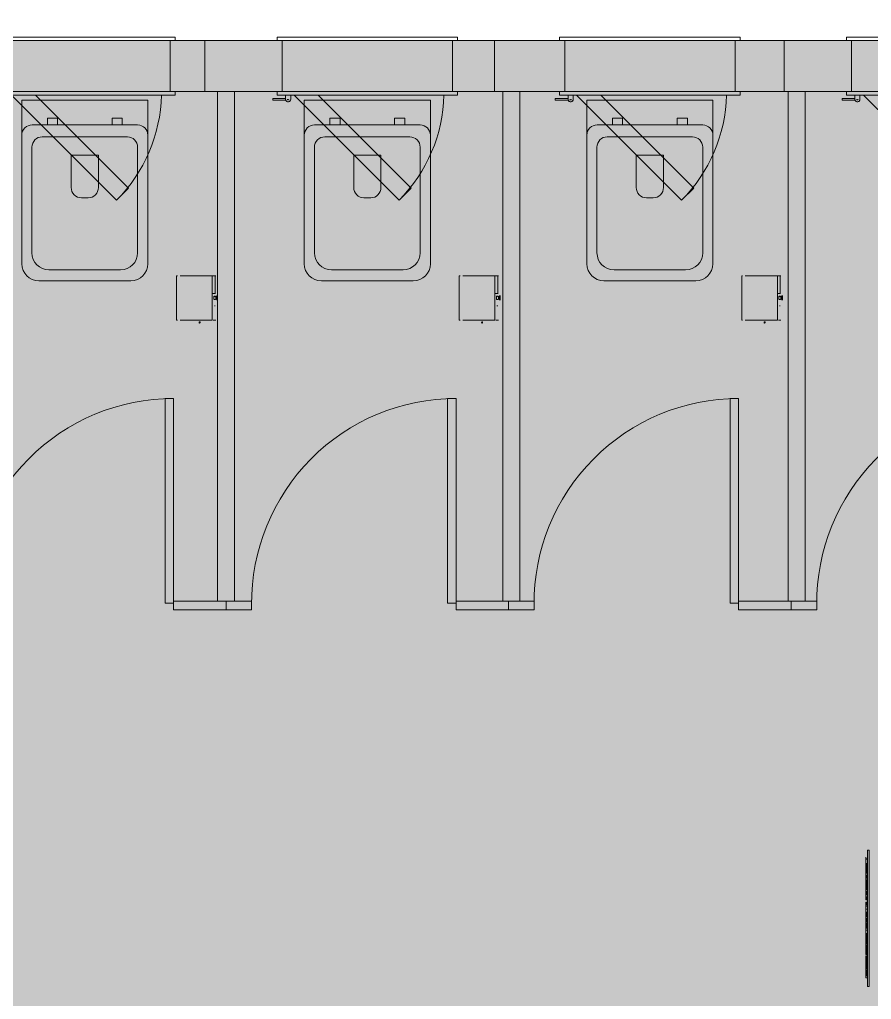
# Model space of a CAD drawing. Header units: millimetres. Extents: x -57519 to 497916, y -349472 to 446842.
# Drawn here: x 412581 to 415081, y 39885 to 42759 of the extents above; entities that cross this region are included whole.
import ezdxf

# ---------------------------------------------------------------- set-up
doc = ezdxf.new("R2010")
doc.units = ezdxf.units.MM
for name, color, linetype, lineweight in [('A-DETL-GENF', 92, 'Continuous', 5), ('A-DETL-THIN', 151, 'Continuous', 9), ('A-DOOR', 31, 'Continuous', 5), ('A-DOOR-FRAM', 31, 'Continuous', 5), ('A-FLOR', 192, 'Continuous', 5), ('A-GENM', 13, 'Continuous', 5), ('A-WALL', 113, 'Continuous', 20), ('P-SANR-FIXT', 6, 'Continuous', 5)]:
    doc.layers.add(name, color=color, linetype=linetype, lineweight=lineweight)

# ---------------------------------------------------------------- blocks, each defined once
blk = doc.blocks.new('DLN_Toilet - DLN_Toilet-12122835-G_F SINGLE OCCUPANCY DIAGRAM')
at = {"layer": 'P-SANR-FIXT', "color": 191}
for p, q in [((135, 700), (-135, 700)), ((-105, 667.8), (105.2, 667.8)), ((-185, 650), (-185, 272.8)), ((185, 272.8), (185, 650)), ((-155, 307.8), (-155, 617.8)), ((155.2, 617.8), (155.2, 307.8)), ((10, 456.5), (-10, 456.5)), ((-40, 426.5), (-40, 331.7)), ((40, 331.7), (40, 426.5)), ((-40, 331.7), (40, 331.7)), ((-185, 272.8), (-185, 170)), ((125.2, 277.8), (-125, 277.8)), ((185, 170), (185, 272.8)), ((-155, 242.8), (155, 242.8)), ((-80, 242.8), (-110, 242.8)), ((-110, 242.8), (-110, 222.8)), ((-80, 222.8), (-80, 242.8)), ((110, 242.8), (80, 242.8)), ((80, 242.8), (80, 222.8)), ((110, 222.8), (110, 242.8)), ((-110, 222.8), (-80, 222.8)), ((80, 222.8), (110, 222.8)), ((-185, 170), (185, 170))]:
    blk.add_line(p, q, dxfattribs=at)
for centre, radius, start, end in [((-135, 650), 50, 90, 180), ((135, 650), 50, 0, 90), ((-105, 617.8), 50, 90, 180), ((105.2, 617.8), 50, 0, 90), ((-10, 426.5), 30, 90, 180), ((10, 426.5), 30, 360, 90), ((-125, 307.8), 30, 180, 270), ((125.2, 307.8), 30, 270, 0), ((-155, 272.8), 30, 180, 270), ((155, 272.8), 30, 270, 0)]:
    blk.add_arc(centre, radius, start, end, dxfattribs=at)
blk = doc.blocks.new('DLN-Access Panel__AP01_ - _AP04_ 450 x 650 _WH_-V820-G_F SINGLE OCCUPANCY DIAGRAM')
at = {"layer": 'A-DOOR', "color": 253}
for p, q in [((-265, 75), (-265, 85)), ((265, 85), (-265, 85)), ((265, 75), (265, 85))]:
    blk.add_line(p, q, dxfattribs=at)
at = {"layer": 'A-DOOR', "color": 191}
for p, q in [((-265, 75), (265, 75)), ((-265, -85), (-265, -75)), ((265, -75), (-265, -75)), ((-265, -85), (265, -85)), ((-240, -85), (-240, -97.5)), ((-225, -97.5), (-225, -85)), ((-215, -85), (93.2, -393.2)), ((128.6, -357.8), (-144.3, -85)), ((265, -85), (265, -75)), ((-240, -95), (-277.5, -95)), ((-277.5, -95), (-277.5, -100)), ((-277.5, -100), (-239.6, -100)), ((93.2, -393.2), (128.6, -357.8))]:
    blk.add_line(p, q, dxfattribs=at)
for centre, radius, start, end in [((-225, -75), 450, 315, 358.6824), ((-232.5, -97.5), 7.5, 180, 0), ((-232.5, -97.5), 7.5, 195, 0), ((-232.5, -97.5), 7.5, 199.4712, 360), ((-232.5, -97.5), 7.5, 199.4712, 360), ((-232.5, -97.5), 2, 180, 360), ((-232.5, -97.5), 2, 180, 360)]:
    blk.add_arc(centre, radius, start, end, dxfattribs=at)
at = {"layer": 'A-DOOR-FRAM', "color": 191}
for p, q in [((-250, 75), (-250, -75)), ((250, 75), (250, -75))]:
    blk.add_line(p, q, dxfattribs=at)
blk = doc.blocks.new('DLN_Toilet Paper Roll - DLN_Toilet Paper Roll-2430284-G_F SINGLE OCCUPANCY DIAGRAM')
at = {"layer": 'P-SANR-FIXT', "color": 191}
for p, q in [((-7, 0), (7, 0)), ((7, 0), (-7, 0)), ((-65, -6.9), (-65, -5)), ((-65, -6.9), (-65, -6.1)), ((-65, -6.1), (-65, -6.9)), ((-65, -15.5), (-65, -6.9)), ((-65, -6.9), (-12.7, -6.9)), ((-65, -109.6), (-65, -15.5)), ((-65, -15.5), (-12.7, -15.5)), ((-12.7, -6.9), (-12.7, -6.1)), ((-12.7, -6.1), (-12.7, -6.9)), ((-12.7, -15.5), (-12.7, -6.9)), ((65, -15.5), (-12.7, -15.5)), ((-7, -2), (7, -2)), ((7, -2), (-7, -2)), ((-5, -5), (5, -5)), ((5, -5), (-5, -5)), ((-5, -11), (5, -11)), ((5, -11), (-5, -11)), ((-3, -2), (3, -2)), ((3, -2), (-3, -2)), ((-3, -5), (3, -5)), ((3, -5), (-3, -5)), ((23.2, -9.3), (23.2, -6.9)), ((23.2, -6.9), (23.2, -9.3)), ((65, -5), (65, -12.4)), ((65, -15.5), (65, -109.6)), ((-65, -120.1), (-65, -117.5)), ((-65, -120.1), (65, -120.1)), ((65, -117.5), (65, -120.1))]:
    blk.add_line(p, q, dxfattribs=at)
for start_param, end_param in [(0, 3.141593), (3.141593, 6.283185)]:
    blk.add_ellipse((71.8, -52.8), major_axis=(2, 0), ratio=0.802744, start_param=start_param, end_param=end_param, dxfattribs=at)
for points, knots in [([(-4.7, -9.3), (-4.6, -9.2), (-4.6, -8.9), (-4.5, -8.5), (-4.5, -8), (-4.5, -7.6), (-4.6, -7.1), (-4.8, -6.6), (-4.9, -6.3), (-5, -6.1), (-5, -6.1), (-5, -6.1)], [0, 0, 0, 0, 0.1, 0.2, 0.3, 0.4, 0.5, 0.6, 0.8, 0.9, 0.9644096, 0.9644096, 0.9644096, 0.9644096]), ([(-5, -6.1), (-5, -6.1), (-5, -6.2), (-4.9, -6.4), (-4.8, -6.7), (-4.8, -6.9)], [0, 0, 0, 0, 0.25, 0.5, 1, 1, 1, 1]), ([(-4.8, -6.9), (-4.7, -7.2), (-4.7, -7.6), (-4.6, -8.3), (-4.7, -8.8), (-4.8, -9.3), (-4.9, -9.7), (-5, -10), (-5, -10.1), (-5, -10.1)], [0, 0, 0, 0, 0.222222, 0.333333, 0.444444, 0.583333, 0.722222, 0.861111, 1, 1, 1, 1]), ([(-5, -10.1), (-5, -10.1), (-5, -10.1), (-4.9, -10), (-4.8, -9.8), (-4.7, -9.5), (-4.7, -9.3)], [0.0801932, 0.0801932, 0.0801932, 0.0801932, 0.2, 0.4, 0.7, 1, 1, 1, 1]), ([(5, -6.1), (5, -6.1), (5, -6.1), (4.9, -6.3), (4.8, -6.6), (4.6, -7.1), (4.5, -7.6), (4.5, -8), (4.5, -8.5), (4.6, -8.9), (4.6, -9.2), (4.7, -9.3)], [0.0355904, 0.0355904, 0.0355904, 0.0355904, 0.1, 0.2, 0.4, 0.5, 0.6, 0.7, 0.8, 0.9, 1, 1, 1, 1]), ([(5, -10.1), (5, -10.1), (5, -10), (4.9, -9.8), (4.8, -9.3), (4.7, -8.7), (4.7, -8.3), (4.6, -8), (4.7, -7.7), (4.7, -7.3), (4.8, -7.1), (4.8, -6.9)], [0, 0, 0, 0, 0.111111, 0.222222, 0.444444, 0.583333, 0.652778, 0.722222, 0.791667, 0.861111, 1, 1, 1, 1]), ([(4.7, -9.3), (4.7, -9.5), (4.9, -9.8), (5, -10.1), (5, -10.1), (5, -10.1)], [0, 0, 0, 0, 0.4, 0.7, 0.9198068, 0.9198068, 0.9198068, 0.9198068]), ([(4.8, -6.9), (4.8, -6.7), (4.9, -6.4), (5, -6.2), (5, -6.1), (5, -6.1)], [0, 0, 0, 0, 0.5, 0.75, 1, 1, 1, 1])]:
    blk.add_open_spline(points, degree=3, knots=knots, dxfattribs=at)
blk = doc.blocks.new('DLN_Toilet Paper Roll - DLN_Toilet Paper Roll-V853-G_F SINGLE OCCUPANCY DIAGRAM')
at = {"layer": 'P-SANR-FIXT', "color": 191}
for p, q in [((-65, -6.9), (-65, -5)), ((-65, -6.9), (-65, -6.1)), ((-65, -6.1), (-65, -6.9)), ((-65, -15.5), (-65, -6.9)), ((-65, -6.9), (-12.7, -6.9)), ((-65, -109.6), (-65, -15.5)), ((-65, -15.5), (-12.7, -15.5)), ((-12.7, -6.9), (-12.7, -6.1)), ((-12.7, -6.1), (-12.7, -6.9)), ((-12.7, -15.5), (-12.7, -6.9)), ((65, -15.5), (-12.7, -15.5)), ((-7, -2), (7, -2)), ((7, -2), (-7, -2)), ((-5, -5), (5, -5)), ((5, -5), (-5, -5)), ((-5, -11), (5, -11)), ((5, -11), (-5, -11)), ((-3, -2), (3, -2)), ((3, -2), (-3, -2)), ((-3, -5), (3, -5)), ((3, -5), (-3, -5)), ((23.2, -9.3), (23.2, -6.9)), ((23.2, -6.9), (23.2, -9.3)), ((65, -5), (65, -12.4)), ((65, -15.5), (65, -109.6)), ((-65, -120.1), (-65, -117.5)), ((-65, -120.1), (65, -120.1)), ((65, -117.5), (65, -120.1))]:
    blk.add_line(p, q, dxfattribs=at)
for start_param, end_param in [(0, 3.141593), (3.141593, 6.283185)]:
    blk.add_ellipse((71.8, -52.8), major_axis=(2, 0), ratio=0.802744, start_param=start_param, end_param=end_param, dxfattribs=at)
for points, knots in [([(-4.7, -9.3), (-4.6, -9.2), (-4.6, -8.9), (-4.5, -8.5), (-4.5, -8), (-4.5, -7.6), (-4.6, -7.1), (-4.8, -6.6), (-4.9, -6.3), (-5, -6.1), (-5, -6.1), (-5, -6.1)], [0, 0, 0, 0, 0.1, 0.2, 0.3, 0.4, 0.5, 0.6, 0.8, 0.9, 0.9644096, 0.9644096, 0.9644096, 0.9644096]), ([(-5, -6.1), (-5, -6.1), (-5, -6.2), (-4.9, -6.4), (-4.8, -6.7), (-4.8, -6.9)], [0, 0, 0, 0, 0.25, 0.5, 1, 1, 1, 1]), ([(-4.8, -6.9), (-4.7, -7.2), (-4.7, -7.6), (-4.6, -8.3), (-4.7, -8.8), (-4.8, -9.3), (-4.9, -9.7), (-5, -10), (-5, -10.1), (-5, -10.1)], [0, 0, 0, 0, 0.222222, 0.333333, 0.444444, 0.583333, 0.722222, 0.861111, 1, 1, 1, 1]), ([(-5, -10.1), (-5, -10.1), (-5, -10.1), (-4.9, -10), (-4.8, -9.8), (-4.7, -9.5), (-4.7, -9.3)], [0.0801932, 0.0801932, 0.0801932, 0.0801932, 0.2, 0.4, 0.7, 1, 1, 1, 1]), ([(5, -6.1), (5, -6.1), (5, -6.1), (4.9, -6.3), (4.8, -6.6), (4.6, -7.1), (4.5, -7.6), (4.5, -8), (4.5, -8.5), (4.6, -8.9), (4.6, -9.2), (4.7, -9.3)], [0.0355904, 0.0355904, 0.0355904, 0.0355904, 0.1, 0.2, 0.4, 0.5, 0.6, 0.7, 0.8, 0.9, 1, 1, 1, 1]), ([(5, -10.1), (5, -10.1), (5, -10), (4.9, -9.8), (4.8, -9.3), (4.7, -8.7), (4.7, -8.3), (4.6, -8), (4.7, -7.7), (4.7, -7.3), (4.8, -7.1), (4.8, -6.9)], [0, 0, 0, 0, 0.111111, 0.222222, 0.444444, 0.583333, 0.652778, 0.722222, 0.791667, 0.861111, 1, 1, 1, 1]), ([(4.7, -9.3), (4.7, -9.5), (4.9, -9.8), (5, -10.1), (5, -10.1), (5, -10.1)], [0, 0, 0, 0, 0.4, 0.7, 0.9198068, 0.9198068, 0.9198068, 0.9198068]), ([(4.8, -6.9), (4.8, -6.7), (4.9, -6.4), (5, -6.2), (5, -6.1), (5, -6.1)], [0, 0, 0, 0, 0.5, 0.75, 1, 1, 1, 1])]:
    blk.add_open_spline(points, degree=3, knots=knots, dxfattribs=at)
blk = doc.blocks.new('DLN_Partition Door - 600x2100_100x25 _WH_GH_-15329694-G_F SINGLE OCCUPANCY DIAGRAM')
at = {"layer": 'A-DOOR', "color": 191}
for p, q in [((20, -509.1), (20, -534.1)), ((620, -509.1), (20, -509.1)), ((620, -534.1), (620, -509.1)), ((20, -534.1), (620, -534.1))]:
    blk.add_line(p, q, dxfattribs=at)
blk.add_arc((20, -534.1), 600, 0, 90.5, dxfattribs=at)
at = {"layer": 'P-SANR-FIXT', "color": 191}
for p, q in [((25, 140.9), (0, 140.9)), ((0, 140.9), (0, 65.9)), ((25, 65.9), (25, 140.9)), ((0, 65.9), (25, 65.9)), ((25, -534.1), (0, -534.1)), ((0, -534.1), (0, -688.3)), ((25, -688.3), (25, -534.1)), ((0, -688.3), (25, -688.3))]:
    blk.add_line(p, q, dxfattribs=at)
blk = doc.blocks.new('DLN_Signage-Ambulant braille _ tactile - DLN_Signage-Ambulant braille _ tactile-15336842-G_F SINGLE OCCUPANCY DIAGRAM')
at = {"layer": 'A-GENM', "color": 191}
for p, q in [((-200, 5), (200, 5)), ((-200, 5), (-200, 0)), ((-200, 0), (200, 0)), ((-175, 0), (-179.9, 0)), ((-179.9, 0), (-174.2, 0)), ((-174.4, 0), (-174.4, -5)), ((-174.2, 0), (-172.5, 0)), ((-174.2, 0), (-174.2, -5)), ((-166.2, 0), (-172.7, 0)), ((-172.5, 0), (-160.4, 0)), ((-170.1, 0), (-171.8, 0)), ((-171.8, 0), (-139.5, 0)), ((-160.7, 0), (-159.2, 0)), ((-160.7, 0), (-160.7, -5)), ((-160.4, 0), (-160.4, -5)), ((-159.2, 0), (-153.5, 0)), ((-159.2, 0), (-159.2, -5)), ((-157.2, 0), (-154.1, 0)), ((-157.2, 0), (-157.2, -5)), ((-156.1, 0), (-156.1, -5)), ((-154.4, 0), (-154.4, -5)), ((-154.1, 0), (-150.8, 0)), ((-154.1, -5), (-154.1, 0)), ((-153.5, 0), (-148.7, 0)), ((-153.5, 0), (-153.5, -5)), ((-153.3, 0), (-153.3, -5)), ((-150.8, 0), (-149.3, 0)), ((-150.8, 0), (-150.8, -5)), ((-150.5, 0), (-150.5, -5)), ((-150.2, 0), (-142.5, 0)), ((-150.2, 0), (-150.2, -5)), ((-149.3, 0), (-149.3, -5)), ((-148.9, 0), (-148.9, -5)), ((-148.7, 0), (-147.1, 0)), ((-148.7, 0), (-148.7, -5)), ((-143.7, 0), (-148.6, 0)), ((-147.1, 0), (-147.1, -5)), ((-145.2, 0), (-142.8, 0)), ((-145.2, 0), (-142.2, 0)), ((-145.2, 0), (-145.2, -5)), ((-145.2, 0), (-145.2, -5)), ((-142.8, 0), (-141.7, 0)), ((-142.8, 0), (-142.8, -5)), ((-142.5, 0), (-133.9, 0)), ((-142.2, 0), (-140.5, 0)), ((-142.2, 0), (-142.2, -5)), ((-141.7, 0), (-141.7, -5)), ((-140.5, 0), (-140.1, 0)), ((-140.5, 0), (-140.5, -5)), ((-140.1, 0), (-137.4, 0)), ((-140.1, 0), (-136.3, 0)), ((-140.1, -5), (-140.1, 0)), ((-140.1, 0), (-140.1, -5)), ((-139.5, 0), (-125.8, 0)), ((-133.9, 0), (-138.8, 0)), ((-137.5, 0), (-137.5, -5)), ((-137.4, 0), (-134.5, 0)), ((-137.4, 0), (-137.4, -5)), ((-136.3, 0), (-136.3, -5)), ((-134.5, 0), (-132.5, 0)), ((-134.5, 0), (-134.5, -5)), ((-133.9, -5), (-133.9, 0)), ((-132.5, 0), (-132.5, -5)), ((-127.1, 0), (-123.8, 0)), ((-127.1, 0), (-124.4, 0)), ((-127.1, 0), (-127.1, -5)), ((-127.1, 0), (-127.1, -5)), ((-126.6, 0), (-119.6, 0)), ((-126.6, 0), (-126.6, -5)), ((-125.8, 0), (-93.6, 0)), ((-124.5, 0), (-124.5, -5)), ((-124.5, 0), (-95.1, 0)), ((-95.1, 0), (-124.5, 0)), ((-124.4, 0), (-123.3, 0)), ((-124.4, 0), (-124.4, -5)), ((-123.8, 0), (-121.9, 0)), ((-123.8, 0), (-123.8, -5)), ((-123.3, -5), (-123.3, 0)), ((-121.9, 0), (-121.7, 0)), ((-121.9, 0), (-121.9, -5)), ((-121.7, 0), (-117.9, 0)), ((-121.7, 0), (-121.7, -5)), ((-119.6, 0), (-119.6, -5)), ((-117.9, 0), (-117.9, -5)), ((-112.8, 0), (-111, 0)), ((-112.8, 0), (-112.8, -5)), ((-111, 0), (-106.5, 0)), ((-111, 0), (-111, -5)), ((-111, 0), (-111, -5)), ((-110.9, 0), (-109.6, 0)), ((-110.9, -5), (-110.9, 0)), ((-109.6, 0), (-106.5, 0)), ((-109.6, 0), (-109.6, -5)), ((-109.5, 0), (-109.5, -5)), ((-106.5, 0), (-101.8, 0)), ((-106.5, 0), (-103.2, 0)), ((-106.5, 0), (-106.5, -5)), ((-106.5, 0), (-106.5, -5)), ((-106.5, 0), (-106.5, -5)), ((-106.5, 0), (-106.5, -5)), ((-103.3, 0), (-103.3, -5)), ((-103.2, 0), (-102, 0)), ((-103.2, 0), (-103.2, -5)), ((-102, 0), (-102, -5)), ((-101.9, 0), (-101.9, -5)), ((-101.8, 0), (-100.1, 0)), ((-101.8, 0), (-101.8, -5)), ((-101.3, 0), (-101.3, -5)), ((-100.1, -5), (-100.1, 0)), ((-97.6, 0), (-95.2, 0)), ((-97.6, 0), (-94.6, 0)), ((-97.6, 0), (-97.6, -5)), ((-97.6, 0), (-97.6, -5)), ((-95.2, 0), (-94.1, 0)), ((-95.2, 0), (-95.2, -5)), ((-95.1, -5), (-95.1, 0)), ((-94.6, 0), (-92.8, 0)), ((-94.6, 0), (-94.6, -5)), ((-94.1, 0), (-94.1, -5)), ((-93.6, 0), (-67.1, 0)), ((-93.6, 0), (-93.6, -5)), ((-92.8, 0), (-92.5, 0)), ((-92.8, 0), (-92.8, -5)), ((-92.5, 0), (-89.8, 0)), ((-92.5, 0), (-88.7, 0)), ((-92.5, -5), (-92.5, 0)), ((-92.5, 0), (-92.5, -5)), ((-89.9, 0), (-89.9, -5)), ((-89.8, 0), (-86.9, 0)), ((-89.8, 0), (-89.8, -5)), ((-88.7, 0), (-88.7, -5)), ((-86.9, 0), (-84.9, 0)), ((-86.9, 0), (-86.9, -5)), ((-84.9, 0), (-84.9, -5)), ((-79.5, 0), (-76.2, 0)), ((-79.5, 0), (-76.8, 0)), ((-79.5, 0), (-79.5, -5)), ((-79.5, 0), (-79.5, -5)), ((-76.8, 0), (-75.7, 0)), ((-76.8, 0), (-76.8, -5)), ((-76.2, 0), (-74.3, 0)), ((-76.2, 0), (-76.2, -5)), ((-75.7, -5), (-75.7, 0)), ((-74.3, 0), (-74.1, 0)), ((-74.3, 0), (-74.3, -5)), ((-74.1, 0), (-70.3, 0)), ((-74.1, 0), (-74.1, -5)), ((-73.2, 0), (-69.9, 0)), ((-73.2, 0), (-69.9, 0)), ((-73.2, 0), (-73.2, -5)), ((-73.2, 0), (-73.2, -5)), ((-70.3, 0), (-70.3, -5)), ((-69.9, -5), (-69.9, 0)), ((-69.9, -5), (-69.9, 0)), ((-62.2, 0), (-68.1, 0)), ((-67.1, 0), (-62.2, 0)), ((-64.9, 0), (-61.4, 0)), ((-64.9, 0), (-64.9, -5)), ((-61.4, 0), (-60.2, 0)), ((-61.4, 0), (-61.4, -5)), ((-60.2, 0), (-59.5, 0)), ((-60.2, 0), (-60.2, -5)), ((-60.2, 0), (-60.2, -5)), ((-59.5, 0), (-58.9, 0)), ((-59.5, 0), (-54.4, 0)), ((-59.5, -5), (-59.5, 0)), ((-59.5, 0), (-59.5, -5)), ((-58.9, 0), (-57, 0)), ((-58.9, 0), (-58.9, -5)), ((-57.4, 0), (-57.4, -5)), ((-57, 0), (-55, 0)), ((-57, 0), (-57, -5)), ((-55, 0), (-54.1, 0)), ((-55, 0), (-55, -5)), ((-54.7, 0), (-54.7, -5)), ((-54.4, 0), (-54.4, -5)), ((-54.1, 0), (-54.1, -5)), ((-47.9, 0), (-15.2, 0)), ((-47.5, 0), (-47.9, 0)), ((-47.7, 0), (-44.5, 0)), ((-47.7, 0), (-47.7, -5)), ((-46.8, 0), (-43.9, 0)), ((-46.8, 0), (-46.8, -5)), ((-37.6, 0), (-45, 0)), ((-44.5, 0), (-42.5, 0)), ((-44.5, 0), (-44.5, -5)), ((-44.5, 0), (-44.5, -5)), ((-43.9, 0), (-43.3, 0)), ((-43.9, 0), (-43.9, -5)), ((-43.3, 0), (-43.3, -5)), ((-42.9, 0), (-42.9, -5)), ((-42.5, 0), (-39.8, 0)), ((-42.5, -5), (-42.5, 0)), ((-39.8, 0), (-36.3, 0)), ((-39.8, 0), (-39.8, -5)), ((-36.3, 0), (-36.3, -5)), ((-21.8, 0), (-26.8, 0)), ((-26.8, 0), (-24.9, 0)), ((-26.8, 0), (-26.8, -5)), ((-24.9, 0), (-26.1, 0)), ((-18.3, 0), (-18.3, -5)), ((-18.3, 0), (11.1, 0)), ((11.1, 0), (-18.3, 0)), ((-11.8, 0), (-16.8, 0)), ((-16.6, 0), (-15, 0)), ((-16.6, 0), (-16.6, -5)), ((-15.6, 0), (-15.6, -5)), ((-15.2, 0), (6.2, 0)), ((-15.2, 0), (-15.2, -5)), ((-15, 0), (-14.2, 0)), ((-15, 0), (-15, -5)), ((-14.2, 0), (-12, 0)), ((-14.2, 0), (-14.2, -5)), ((-12.6, 0), (-12.6, -5)), ((-12, 0), (-9.4, 0)), ((-12, -5), (-12, 0)), ((-11.8, 0), (-11.8, -5)), ((-9.4, 0), (-11.3, 0)), ((-9.6, 0), (-9.6, -5)), ((-9.4, 0), (-7.7, 0)), ((-9.4, 0), (-9.4, -5)), ((-3.8, 0), (-8.8, 0)), ((-8.8, 0), (-8.8, -5)), ((-7.7, 0), (-6.1, 0)), ((-7.7, 0), (-7.7, -5)), ((-7.7, 0), (-7.7, -5)), ((-7.7, 0), (-7.7, -5)), ((-6.1, 0), (-6.1, -5)), ((-0.7, 0), (1.6, 0)), ((-0.7, 0), (-0.7, -5)), ((-0.1, 0), (1.3, 0)), ((-0.1, -5), (-0.1, 0)), ((0.4, 0), (0.4, -5)), ((6.2, 0), (1.2, 0)), ((1.3, 0), (4.8, 0)), ((1.3, 0), (1.3, -5)), ((1.5, 0), (1.9, 0)), ((1.5, 0), (1.5, -5)), ((1.6, 0), (5.1, 0)), ((1.6, 0), (1.6, -5)), ((1.9, 0), (3.5, 0)), ((1.9, 0), (1.9, -5)), ((2, 0), (2, -5)), ((2.4, 0), (2.4, -5)), ((2.7, 0), (2.7, -5)), ((3.5, 0), (5.6, 0)), ((3.5, 0), (3.5, -5)), ((4.6, 0), (4.6, -5)), ((4.8, 0), (6.9, 0)), ((4.8, 0), (4.8, -5)), ((5, 0), (5, -5)), ((5.1, 0), (7.8, 0)), ((5.1, 0), (5.1, -5)), ((5.2, 0), (5.2, -5)), ((5.6, 0), (8, 0)), ((6.2, 0), (33.9, 0)), ((6.2, 0), (6.2, -5)), ((6.9, 0), (10.1, 0)), ((6.9, 0), (6.9, -5)), ((7.6, 0), (7.6, -5)), ((7.8, 0), (8.8, 0)), ((7.8, 0), (7.8, -5)), ((8, 0), (9.7, 0)), ((8, 0), (8, -5)), ((8.1, 0), (8.1, -5)), ((8.8, 0), (8.8, -5)), ((9, 0), (9, -5)), ((9.7, 0), (10.4, 0)), ((9.7, 0), (9.7, -5)), ((10.1, 0), (10.1, -5)), ((10.4, 0), (10.4, -5)), ((11.1, -5), (11.1, 0)), ((14.5, 0), (16.3, 0)), ((14.5, 0), (14.5, -5)), ((16.3, 0), (20.7, 0)), ((16.3, 0), (16.3, -5)), ((16.3, 0), (16.3, -5)), ((16.4, 0), (17.7, 0)), ((16.4, 0), (24.7, 0)), ((16.4, -5), (16.4, 0)), ((16.4, 0), (16.4, -5)), ((17.6, 0), (17.6, -5)), ((17.7, 0), (21.2, 0)), ((17.7, 0), (17.7, -5)), ((20.7, 0), (24.8, 0)), ((20.7, 0), (20.7, -5)), ((20.8, 0), (20.8, -5)), ((21, 0), (21, -5)), ((21.2, 0), (24, 0)), ((21.2, 0), (21.2, -5)), ((28.8, 0), (22.1, 0)), ((23.7, 0), (23.7, -5)), ((24, 0), (25.6, 0)), ((24, 0), (24, -5)), ((24.6, 0), (24.6, -5)), ((24.7, -5), (24.7, 0)), ((24.8, 0), (26.6, 0)), ((24.8, 0), (24.8, -5)), ((25.6, 0), (25.6, -5)), ((26.6, 0), (26.6, -5)), ((28.8, 0), (28.8, -5)), ((33.9, 0), (34.4, 0)), ((34.4, 0), (47, 0)), ((34.4, 0), (34.4, -5)), ((44.2, 0), (44.2, -5)), ((49.2, 0), (44.2, 0)), ((44.2, 0), (68.2, 0)), ((68.2, 0), (44.2, 0)), ((46.1, 0), (49.7, 0)), ((46.1, 0), (46.1, -5)), ((47, 0), (64.7, 0)), ((47, 0), (47, -5)), ((49.4, 0), (49.4, -5)), ((49.5, 0), (51.4, 0)), ((49.5, 0), (49.5, -5)), ((49.7, 0), (49.7, -5)), ((55.2, 0), (50.2, 0)), ((51.1, 0), (54.4, 0)), ((51.1, -5), (51.1, 0)), ((51.3, 0), (51.3, -5)), ((51.4, 0), (51.4, -5)), ((51.7, 0), (51.7, -5)), ((53, 0), (63.6, 0)), ((53, 0), (53, -5)), ((53.6, 0), (55.1, 0)), ((53.6, 0), (53.6, -5)), ((54.1, 0), (58.8, 0)), ((54.1, 0), (54.1, -5)), ((54.4, 0), (54.4, -5)), ((54.6, 0), (56.6, 0)), ((54.6, 0), (54.6, -5)), ((55.1, 0), (55.4, 0)), ((55.1, -5), (55.1, 0)), ((55.1, 0), (55.1, -5)), ((55.4, 0), (71.6, 0)), ((55.4, 0), (55.4, -5)), ((56, 0), (59, 0)), ((56, 0), (56, -5)), ((56.6, 0), (57.2, 0)), ((56.6, 0), (56.6, -5)), ((62.2, 0), (57.2, 0)), ((57.2, -5), (57.2, 0)), ((57.4, 0), (57.4, -5)), ((57.5, 0), (57.6, 0)), ((57.5, 0), (57.5, -5)), ((57.6, 0), (57.6, -5)), ((58.5, 0), (58.6, 0)), ((58.5, 0), (58.5, -5)), ((58.6, 0), (61, 0)), ((58.6, -5), (58.6, 0)), ((58.6, 0), (58.6, -5)), ((58.8, 0), (62.3, 0)), ((58.8, 0), (58.8, -5)), ((59, 0), (62.8, 0)), ((59, 0), (59, -5)), ((59.2, 0), (67.9, 0)), ((59.2, 0), (67.9, 0)), ((59.2, 0), (67.9, 0)), ((59.2, 0), (59.2, -5)), ((59.2, 0), (59.2, -5)), ((59.2, 0), (59.2, -5)), ((59.3, 0), (67.5, 0)), ((59.3, -5), (59.3, 0)), ((59.5, 0), (59.5, -5)), ((59.5, 0), (59.5, -5)), ((59.8, 0), (61.2, 0)), ((59.8, 0), (59.8, -5)), ((60.8, 0), (60.8, -5)), ((61, 0), (66.2, 0)), ((61, 0), (61, -5)), ((61.2, -5), (61.2, 0)), ((61.3, 0), (61.3, -5)), ((61.6, 0), (65.3, 0)), ((61.6, -5), (61.6, 0)), ((61.9, 0), (61.9, -5)), ((62.3, 0), (62.3, -5)), ((62.7, 0), (64.7, 0)), ((62.7, 0), (62.7, -5)), ((62.8, 0), (62.8, -5)), ((68.2, 0), (63.2, 0)), ((63.6, 0), (71.5, 0)), ((63.6, 0), (63.6, -5)), ((63.7, -5), (63.7, 0)), ((64.7, 0), (79.5, 0)), ((64.7, 0), (64.7, -5)), ((64.7, 0), (73, 0)), ((64.7, 0), (64.7, -5)), ((64.9, 0), (70.5, 0)), ((64.9, 0), (64.9, -5)), ((65, 0), (65, -5)), ((65.3, 0), (65.3, -5)), ((65.7, 0), (65.7, -5)), ((66.2, 0), (68.1, 0)), ((66.2, 0), (66.2, -5)), ((67.4, 0), (67.4, -5)), ((67.5, 0), (67.5, -5)), ((67.8, 0), (67.8, -5)), ((67.8, 0), (67.8, -5)), ((67.9, -5), (67.9, 0)), ((67.9, 0), (67.9, -5)), ((67.9, 0), (67.9, -5)), ((68.1, 0), (68.1, -5)), ((68.2, -5), (68.2, 0)), ((68.6, 0), (71.5, 0)), ((68.6, -5), (68.6, 0)), ((69.5, 0), (70.3, 0)), ((69.5, 0), (69.5, -5)), ((69.5, 0), (69.5, -5)), ((70.3, 0), (70.3, -5)), ((70.5, 0), (70.5, -5)), ((71, 0), (72.7, 0)), ((71, 0), (71, -5)), ((71, 0), (71, -5)), ((71.4, 0), (71.4, -5)), ((71.5, 0), (72, 0)), ((71.5, 0), (73.6, 0)), ((71.5, 0), (71.5, -5)), ((71.5, 0), (71.5, -5)), ((71.6, 0), (71.6, -5)), ((72, 0), (72, -5)), ((72.7, 0), (74.5, 0)), ((72.7, 0), (72.7, -5)), ((73, 0), (73, -5)), ((73.6, 0), (73.6, -5)), ((74.5, 0), (74.5, -5)), ((78.1, 0), (86.8, 0)), ((78.1, 0), (78.1, -5)), ((79.1, 0), (82, 0)), ((79.1, 0), (79.1, -5)), ((79.5, 0), (83.7, 0)), ((80.2, 0), (84.4, 0)), ((80.2, 0), (80.2, -5)), ((82, 0), (87.5, 0)), ((82, 0), (82, -5)), ((83.7, 0), (84.6, 0)), ((84.3, -5), (84.3, 0)), ((84.4, 0), (91.1, 0)), ((84.4, 0), (84.4, -5)), ((84.6, 0), (85.5, 0)), ((84.6, 0), (87, 0)), ((84.6, -5), (84.6, 0)), ((85.5, 0), (85.5, -5)), ((86.8, 0), (89.4, 0)), ((86.8, 0), (86.8, -5)), ((87, -5), (87, 0)), ((87.5, 0), (87.5, -5)), ((89.4, 0), (93.8, 0)), ((89.4, 0), (89.4, -5)), ((91, 0), (91.1, 0)), ((91, 0), (91, -5)), ((91.1, -5), (91.1, 0)), ((91.1, 0), (91.1, -5)), ((92.8, 0), (102.7, 0)), ((92.8, 0), (93.8, 0)), ((92.8, 0), (92.8, -5)), ((92.8, 0), (92.8, -5)), ((93.8, 0), (96.7, 0)), ((93.8, 0), (93.8, -5)), ((93.8, 0), (93.8, -5)), ((93.8, 0), (93.8, -5)), ((95.6, 0), (105.7, 0)), ((95.6, 0), (95.6, -5)), ((96.7, 0), (102.6, 0)), ((96.7, 0), (96.7, -5)), ((98, 0), (98, -5)), ((98.5, 0), (98.5, -5)), ((100.3, 0), (100.3, -5)), ((101.5, 0), (101.5, -5)), ((102.4, 0), (102.4, -5)), ((102.6, 0), (106.1, 0)), ((102.6, 0), (102.6, -5)), ((102.7, 0), (102.7, -5)), ((103.2, 0), (103.2, -5)), ((103.4, 0), (103.4, -5)), ((103.7, 0), (103.7, -5)), ((104.5, 0), (104.5, -5)), ((105.7, 0), (105.7, -5)), ((106.1, 0), (106.1, -5)), ((109.6, 0), (113.3, 0)), ((109.6, 0), (109.6, -5)), ((112, 0), (118.5, 0)), ((112, 0), (112, -5)), ((113.3, 0), (116.8, 0)), ((113.3, -5), (113.3, 0)), ((114.4, 0), (114.5, 0)), ((114.4, 0), (114.4, -5)), ((114.5, 0), (114.5, -5)), ((115.3, 0), (116.6, 0)), ((115.3, 0), (115.3, -5)), ((116.1, 0), (116.1, -5)), ((116.6, 0), (116.6, -5)), ((116.8, 0), (119.4, 0)), ((116.8, 0), (116.8, -5)), ((117.1, 0), (122, 0)), ((117.1, 0), (117.1, -5)), ((118.5, 0), (124.2, 0)), ((119.4, 0), (119.4, -5)), ((119.6, 0), (126.9, 0)), ((119.6, 0), (119.6, -5)), ((120.4, 0), (120.5, 0)), ((120.4, 0), (122.1, 0)), ((120.4, 0), (120.4, -5)), ((120.4, 0), (120.4, -5)), ((120.5, 0), (120.5, -5)), ((121.8, 0), (125.8, 0)), ((121.8, 0), (121.8, -5)), ((122, 0), (125.2, 0)), ((122, 0), (122, -5)), ((122.1, 0), (126.9, 0)), ((122.1, 0), (126.8, 0)), ((122.1, 0), (122.1, -5)), ((122.1, 0), (122.1, -5)), ((122.1, 0), (122.1, -5)), ((122.3, 0), (122.3, -5)), ((122.6, 0), (122.6, -5)), ((124.2, 0), (128.2, 0)), ((125.2, 0), (125.2, -5)), ((125.8, 0), (126.8, 0)), ((125.8, 0), (125.8, -5)), ((126.3, 0), (126.3, -5)), ((126.8, 0), (129.4, 0)), ((126.8, 0), (126.9, 0)), ((126.8, 0), (126.8, -5)), ((126.8, 0), (126.8, -5)), ((126.8, 0), (126.8, -5)), ((126.9, 0), (126.9, -5)), ((126.9, 0), (126.9, -5)), ((126.9, 0), (126.9, -5)), ((127.1, 0), (132, 0)), ((127.1, 0), (127.1, -5)), ((128.2, 0), (130.6, 0)), ((128.2, 0), (128.2, -5)), ((128.4, 0), (133.4, 0)), ((128.4, 0), (128.4, -5)), ((128.4, 0), (128.4, -5)), ((128.5, 0), (134.1, 0)), ((128.5, 0), (133.1, 0)), ((128.5, 0), (128.5, -5)), ((128.5, 0), (128.5, -5)), ((128.5, -5), (128.5, 0)), ((129.4, 0), (129.4, -5)), ((130.6, 0), (137, 0)), ((131.7, 0), (131.7, -5)), ((131.7, 0), (161.1, 0)), ((161.1, 0), (131.7, 0)), ((132, 0), (138, 0)), ((132, 0), (132, -5)), ((133.1, 0), (135.4, 0)), ((133.1, 0), (133.1, -5)), ((133.4, 0), (133.4, -5)), ((133.4, 0), (133.4, -5)), ((134.1, 0), (135.6, 0)), ((134.1, 0), (134.1, -5)), ((140.5, 0), (134.5, 0)), ((134.5, 0), (147.5, 0)), ((134.5, 0), (134.5, -5)), ((135, 0), (135.1, 0)), ((135, 0), (135, -5)), ((135.1, 0), (135.1, -5)), ((135.4, 0), (135.4, -5)), ((135.6, 0), (137.8, 0)), ((135.6, 0), (135.6, -5)), ((135.6, 0), (135.6, -5)), ((137, 0), (161.1, 0)), ((137.8, -5), (137.8, 0)), ((138, 0), (138, -5)), ((141.4, 0), (144.3, 0)), ((141.4, 0), (141.4, -5)), ((147.5, 0), (142.5, 0)), ((144.3, 0), (145.2, 0)), ((144.3, 0), (144.3, -5)), ((145, 0), (146.9, 0)), ((145, 0), (145, -5)), ((145.2, 0), (145.2, -5)), ((146.6, 0), (154.8, 0)), ((146.6, 0), (146.6, -5)), ((146.6, 0), (146.6, -5)), ((146.9, 0), (164.6, 0)), ((146.9, 0), (154.8, 0)), ((146.9, 0), (146.9, -5)), ((146.9, 0), (146.9, -5)), ((146.9, -5), (146.9, 0)), ((147.5, -5), (147.5, 0)), ((157.8, 0), (151.8, 0)), ((151.8, 0), (164.8, 0)), ((151.8, 0), (151.8, -5)), ((152.2, 0), (159.8, 0)), ((152.2, 0), (152.2, -5)), ((153.2, 0), (153.2, -5)), ((154.7, 0), (154.8, 0)), ((154.7, 0), (154.7, -5)), ((154.8, 0), (154.8, -5)), ((154.8, 0), (154.8, -5)), ((154.8, 0), (154.8, -5)), ((156.4, 0), (156.6, 0)), ((156.4, 0), (164.8, 0)), ((156.4, 0), (164.8, 0)), ((156.4, 0), (156.4, -5)), ((156.4, 0), (156.4, -5)), ((156.4, 0), (156.4, -5)), ((156.6, 0), (156.6, -5)), ((159.8, 0), (167.9, 0)), ((164.8, 0), (159.8, 0)), ((159.8, 0), (163.9, 0)), ((159.8, 0), (159.8, -5)), ((166.7, 0), (160.8, 0)), ((161.1, -5), (161.1, 0)), ((161.1, 0), (172.6, 0)), ((161.1, -5), (161.1, 0)), ((163.8, -5), (163.8, 0)), ((163.9, 0), (164.8, 0)), ((163.9, 0), (163.9, -5)), ((164.6, 0), (165.5, 0)), ((164.6, -5), (164.6, 0)), ((164.8, -5), (164.8, 0)), ((164.8, 0), (164.8, -5)), ((164.8, 0), (164.8, -5)), ((164.8, 0), (164.8, -5)), ((165.5, 0), (167.5, 0)), ((165.5, 0), (165.5, -5)), ((166.5, 0), (166.5, -5)), ((167.5, 0), (167.5, -5)), ((167.9, 0), (174.4, 0)), ((167.9, 0), (167.9, -5)), ((172.6, 0), (168.7, 0)), ((174.4, 0), (174.4, -5)), ((200, 0), (200, 5)), ((200, 0), (-200, 0)), ((-174.2, -5), (-179.9, -5)), ((-179.9, -5), (-175, -5)), ((-172.5, -5), (-174.2, -5)), ((-172.7, -5), (-166.2, -5)), ((-160.4, -5), (-172.5, -5)), ((-139.5, -5), (-171.8, -5)), ((-171.8, -5), (-170.1, -5)), ((-159.2, -5), (-160.7, -5)), ((-153.5, -5), (-159.2, -5)), ((-154.1, -5), (-157.2, -5)), ((-150.8, -5), (-154.1, -5)), ((-148.7, -5), (-153.5, -5)), ((-149.3, -5), (-150.8, -5)), ((-142.5, -5), (-150.2, -5)), ((-147.1, -5), (-148.7, -5)), ((-148.6, -5), (-143.7, -5)), ((-142.2, -5), (-145.2, -5)), ((-142.8, -5), (-145.2, -5)), ((-141.7, -5), (-142.8, -5)), ((-133.9, -5), (-142.5, -5)), ((-140.5, -5), (-142.2, -5)), ((-140.1, -5), (-140.5, -5)), ((-136.3, -5), (-140.1, -5)), ((-137.4, -5), (-140.1, -5)), ((-125.8, -5), (-139.5, -5)), ((-138.8, -5), (-133.9, -5)), ((-134.5, -5), (-137.4, -5)), ((-132.5, -5), (-134.5, -5)), ((-124.4, -5), (-127.1, -5)), ((-123.8, -5), (-127.1, -5)), ((-119.6, -5), (-126.6, -5)), ((-93.6, -5), (-125.8, -5)), ((-124.5, -5), (-95.1, -5)), ((-95.1, -5), (-124.5, -5)), ((-123.3, -5), (-124.4, -5)), ((-121.9, -5), (-123.8, -5)), ((-121.7, -5), (-121.9, -5)), ((-117.9, -5), (-121.7, -5)), ((-111, -5), (-112.8, -5)), ((-106.5, -5), (-111, -5)), ((-109.6, -5), (-110.9, -5)), ((-106.5, -5), (-109.6, -5)), ((-101.8, -5), (-106.5, -5)), ((-103.2, -5), (-106.5, -5)), ((-102, -5), (-103.2, -5)), ((-100.1, -5), (-101.8, -5)), ((-94.6, -5), (-97.6, -5)), ((-95.2, -5), (-97.6, -5)), ((-94.1, -5), (-95.2, -5)), ((-92.8, -5), (-94.6, -5)), ((-67.1, -5), (-93.6, -5)), ((-92.5, -5), (-92.8, -5)), ((-88.7, -5), (-92.5, -5)), ((-89.8, -5), (-92.5, -5)), ((-86.9, -5), (-89.8, -5)), ((-84.9, -5), (-86.9, -5)), ((-76.8, -5), (-79.5, -5)), ((-76.2, -5), (-79.5, -5)), ((-75.7, -5), (-76.8, -5)), ((-74.3, -5), (-76.2, -5)), ((-74.1, -5), (-74.3, -5)), ((-70.3, -5), (-74.1, -5)), ((-69.9, -5), (-73.2, -5)), ((-69.9, -5), (-73.2, -5)), ((-68.1, -5), (-62.2, -5)), ((-62.2, -5), (-67.1, -5)), ((-61.4, -5), (-64.9, -5)), ((-60.2, -5), (-61.4, -5)), ((-59.5, -5), (-60.2, -5)), ((-54.4, -5), (-59.5, -5)), ((-58.9, -5), (-59.5, -5)), ((-57, -5), (-58.9, -5)), ((-55, -5), (-57, -5)), ((-54.1, -5), (-55, -5)), ((-47.9, -5), (-47.5, -5)), ((-15.2, -5), (-47.9, -5)), ((-44.5, -5), (-47.7, -5)), ((-43.9, -5), (-46.8, -5)), ((-45, -5), (-37.6, -5)), ((-42.5, -5), (-44.5, -5)), ((-43.3, -5), (-43.9, -5)), ((-39.8, -5), (-42.5, -5)), ((-36.3, -5), (-39.8, -5)), ((-24.9, -5), (-26.8, -5)), ((-26.8, -5), (-21.8, -5)), ((-26.1, -5), (-24.9, -5)), ((-18.3, -5), (11.1, -5)), ((11.1, -5), (-18.3, -5)), ((-16.8, -5), (-11.8, -5)), ((-15, -5), (-16.6, -5)), ((6.2, -5), (-15.2, -5)), ((-14.2, -5), (-15, -5)), ((-12, -5), (-14.2, -5)), ((-9.4, -5), (-12, -5)), ((-11.3, -5), (-9.4, -5)), ((-7.7, -5), (-9.4, -5)), ((-8.8, -5), (-3.8, -5)), ((-6.1, -5), (-7.7, -5)), ((1.6, -5), (-0.7, -5)), ((1.3, -5), (-0.1, -5)), ((1.2, -5), (6.2, -5)), ((4.8, -5), (1.3, -5)), ((1.9, -5), (1.5, -5)), ((5.1, -5), (1.6, -5)), ((3.5, -5), (1.9, -5)), ((5.6, -5), (3.5, -5)), ((6.9, -5), (4.8, -5)), ((7.8, -5), (5.1, -5)), ((8, -5), (5.6, -5)), ((33.9, -5), (6.2, -5)), ((10.1, -5), (6.9, -5)), ((8.8, -5), (7.8, -5)), ((9.7, -5), (8, -5)), ((10.4, -5), (9.7, -5)), ((16.3, -5), (14.5, -5)), ((20.7, -5), (16.3, -5)), ((17.7, -5), (16.4, -5)), ((24.7, -5), (16.4, -5)), ((21.2, -5), (17.7, -5)), ((24.8, -5), (20.7, -5)), ((24, -5), (21.2, -5)), ((22.1, -5), (28.8, -5)), ((25.6, -5), (24, -5)), ((26.6, -5), (24.8, -5)), ((34.4, -5), (33.9, -5)), ((47, -5), (34.4, -5)), ((44.2, -5), (49.2, -5)), ((44.2, -5), (68.2, -5)), ((68.2, -5), (44.2, -5)), ((49.7, -5), (46.1, -5)), ((64.7, -5), (47, -5)), ((51.4, -5), (49.5, -5)), ((50.2, -5), (55.2, -5)), ((54.4, -5), (51.1, -5)), ((63.6, -5), (53, -5)), ((55.1, -5), (53.6, -5)), ((58.8, -5), (54.1, -5)), ((56.6, -5), (54.6, -5)), ((55.4, -5), (55.1, -5)), ((71.6, -5), (55.4, -5)), ((59, -5), (56, -5)), ((57.2, -5), (56.6, -5)), ((57.2, -5), (62.2, -5)), ((57.6, -5), (57.5, -5)), ((58.6, -5), (58.5, -5)), ((61, -5), (58.6, -5)), ((62.3, -5), (58.8, -5)), ((62.8, -5), (59, -5)), ((67.9, -5), (59.2, -5)), ((67.9, -5), (59.2, -5)), ((67.9, -5), (59.2, -5)), ((67.5, -5), (59.3, -5)), ((61.2, -5), (59.8, -5)), ((66.2, -5), (61, -5)), ((65.3, -5), (61.6, -5)), ((64.7, -5), (62.7, -5)), ((63.2, -5), (68.2, -5)), ((71.5, -5), (63.6, -5)), ((79.5, -5), (64.7, -5)), ((73, -5), (64.7, -5)), ((70.5, -5), (64.9, -5)), ((68.1, -5), (66.2, -5)), ((71.5, -5), (68.6, -5)), ((70.3, -5), (69.5, -5)), ((72.7, -5), (71, -5)), ((72, -5), (71.5, -5)), ((73.6, -5), (71.5, -5)), ((74.5, -5), (72.7, -5)), ((86.8, -5), (78.1, -5)), ((82, -5), (79.1, -5)), ((83.7, -5), (79.5, -5)), ((84.4, -5), (80.2, -5)), ((87.5, -5), (82, -5)), ((84.6, -5), (83.7, -5)), ((91.1, -5), (84.4, -5)), ((85.5, -5), (84.6, -5)), ((87, -5), (84.6, -5)), ((89.4, -5), (86.8, -5)), ((93.8, -5), (89.4, -5)), ((91.1, -5), (91, -5)), ((93.8, -5), (92.8, -5)), ((102.7, -5), (92.8, -5)), ((96.7, -5), (93.8, -5)), ((105.7, -5), (95.6, -5)), ((102.6, -5), (96.7, -5)), ((106.1, -5), (102.6, -5)), ((113.3, -5), (109.6, -5)), ((118.5, -5), (112, -5)), ((116.8, -5), (113.3, -5)), ((114.5, -5), (114.4, -5)), ((116.6, -5), (115.3, -5)), ((119.4, -5), (116.8, -5)), ((122, -5), (117.1, -5)), ((124.2, -5), (118.5, -5)), ((126.9, -5), (119.6, -5)), ((122.1, -5), (120.4, -5)), ((120.5, -5), (120.4, -5)), ((125.8, -5), (121.8, -5)), ((125.2, -5), (122, -5)), ((126.9, -5), (122.1, -5)), ((126.8, -5), (122.1, -5)), ((128.2, -5), (124.2, -5)), ((126.8, -5), (125.8, -5)), ((129.4, -5), (126.8, -5)), ((126.9, -5), (126.8, -5)), ((132, -5), (127.1, -5)), ((130.6, -5), (128.2, -5)), ((133.4, -5), (128.4, -5)), ((133.1, -5), (128.5, -5)), ((134.1, -5), (128.5, -5)), ((137, -5), (130.6, -5)), ((131.7, -5), (161.1, -5)), ((161.1, -5), (131.7, -5)), ((138, -5), (132, -5)), ((135.4, -5), (133.1, -5)), ((135.6, -5), (134.1, -5)), ((147.5, -5), (134.5, -5)), ((134.5, -5), (140.5, -5)), ((135.1, -5), (135, -5)), ((137.8, -5), (135.6, -5)), ((161.1, -5), (137, -5)), ((144.3, -5), (141.4, -5)), ((142.5, -5), (147.5, -5)), ((145.2, -5), (144.3, -5)), ((146.9, -5), (145, -5)), ((154.8, -5), (146.6, -5)), ((164.6, -5), (146.9, -5)), ((154.8, -5), (146.9, -5)), ((164.8, -5), (151.8, -5)), ((151.8, -5), (157.8, -5)), ((159.8, -5), (152.2, -5)), ((154.8, -5), (154.7, -5)), ((156.6, -5), (156.4, -5)), ((164.8, -5), (156.4, -5)), ((164.8, -5), (156.4, -5)), ((167.9, -5), (159.8, -5)), ((159.8, -5), (164.8, -5)), ((163.9, -5), (159.8, -5)), ((160.8, -5), (166.7, -5)), ((172.6, -5), (161.1, -5)), ((164.8, -5), (163.9, -5)), ((165.5, -5), (164.6, -5)), ((167.5, -5), (165.5, -5)), ((174.4, -5), (167.9, -5)), ((168.7, -5), (172.6, -5))]:
    blk.add_line(p, q, dxfattribs=at)

msp = doc.modelspace()

# ---------------------------------------------------------------- hatches: boundary and pattern name
at = {"layer": 'A-DETL-GENF', "transparency": 33554585}
h = msp.add_hatch(color=201, dxfattribs=at)
h.paths.add_polyline_path([(378712.3, -2142.5), (378712.3, 5707.5), (408249.8, 5707.5), (408249.8, 31607.5), (411824.8, 31607.5), (411824.8, 28857.5), (414124.8, 28857.5), (414124.8, 34332.5), (417674.8, 34332.5), (417674.8, 35647.5), (420699.8, 35647.5), (420699.8, 52157.5), (392454.3, 52157.5), (392454.3, 45782.5), (382199.8, 45782.5), (382199.8, 52157.5), (367049.8, 52157.5), (367049.8, 5707.5), (368349.8, 5707.5), (368349.8, 3222.2), (374112.3, -1265.4), (374112.3, -2142.5), (376972.2, -2142.5)], flags=0)
h.paths.add_polyline_path([(370849.8, 8157.5), (370849.8, 9357.5), (369649.8, 9357.5), (369649.8, 15624.2), (370889.8, 15624.2), (370889.8, 9397.5), (371149.8, 9397.5), (371149.8, 8157.5)], flags=0)
h.paths.add_polyline_path([(388124.8, 8157.5), (388124.8, 9397.5), (389899.8, 9397.5), (389899.8, 8157.5)], flags=0)
h.paths.add_polyline_path([(382791.7, 8157.5), (382352.3, 8157.5), (382352.3, 9397.5), (387324.8, 9397.5), (387324.8, 8157.5), (386671.4, 8157.5)], flags=0)
h.paths.add_polyline_path([(404599.8, 8157.5), (396937.3, 8157.5), (396937.3, 9397.5), (404599.8, 9397.5), (404599.8, 8571.4)], flags=0)
h.paths.add_polyline_path([(394430.7, 8157.5), (392899.8, 8157.5), (392899.8, 9397.5), (396137.3, 9397.5), (396137.3, 8157.5)], flags=0)
h.paths.add_polyline_path([(405799.8, 12397.5), (404559.8, 12397.5), (404559.8, 15624.2), (405799.8, 15624.2), (405799.8, 12969.9)], flags=0)
h.paths.add_polyline_path([(370889.8, 16424.2), (369649.8, 16424.2), (369649.8, 23040.8), (370889.8, 23040.8), (370889.8, 17368.3)], flags=0)
h.paths.add_polyline_path([(404559.8, 16424.2), (404559.8, 23040.8), (405799.8, 23040.8), (405799.8, 16424.2)], flags=0)
h.paths.add_polyline_path([(369649.8, 23840.8), (369649.8, 30107.5), (370849.8, 30107.5), (370849.8, 31307.5), (371149.8, 31307.5), (371149.8, 30107.5), (370889.8, 30107.5), (370889.8, 23840.8)], flags=0)
h.paths.add_polyline_path([(404559.8, 23840.8), (404559.8, 27067.5), (405799.8, 27067.5), (405799.8, 23840.8)], flags=0)
h.paths.add_polyline_path([(388124.8, 30067.5), (388124.8, 31307.5), (389399.8, 31307.5), (389399.8, 30067.5)], flags=0)
h.paths.add_polyline_path([(373449.8, 30067.5), (373449.8, 31307.5), (378512.3, 31307.5), (378512.3, 30067.5), (375032.4, 30067.5)], flags=0)
h.paths.add_polyline_path([(386671.4, 30067.5), (382349.8, 30067.5), (382349.8, 31307.5), (387324.8, 31307.5), (387324.8, 30067.5)], flags=0)
h.paths.add_polyline_path([(394430.7, 30067.5), (392399.8, 30067.5), (392399.8, 31307.5), (396137.3, 31307.5), (396137.3, 30067.5)], flags=0)
h.paths.add_polyline_path([(402190, 30067.5), (396937.3, 30067.5), (396937.3, 31307.5), (404599.8, 31307.5), (404599.8, 30067.5), (404129.8, 30067.5)], flags=0)
h.paths.add_polyline_path([(407299.8, 35797.5), (407299.8, 36247.5), (408249.8, 36247.5), (408249.8, 35797.5), (408009.5, 35797.5)], flags=0)
h.paths.add_polyline_path([(412649.8, 35797.5), (412649.8, 37247.5), (415649.8, 37247.5), (415649.8, 35797.5), (413829, 35797.5)], flags=0)
h.paths.add_polyline_path([(412649.8, 37397.5), (412649.8, 37897.5), (418299.8, 37897.5), (418299.8, 37397.5), (412859.1, 37397.5)], flags=0)
h.paths.add_polyline_path([(408979.4, 37847.5), (408399.8, 37847.5), (408399.8, 38327.5), (410749.8, 38327.5), (410749.8, 37847.5), (409949.3, 37847.5)], flags=0)
h.paths.add_polyline_path([(381599.8, 37907.5), (381599.8, 39557.5), (382049.8, 39557.5), (382049.8, 37907.5), (381821.8, 37907.5)], flags=0)
h.paths.add_polyline_path([(406069.7, 38657.5), (404849.8, 38657.5), (404849.8, 49957.5), (408249.8, 49957.5), (408249.8, 38657.5), (408009.5, 38657.5)], flags=0)
h.paths.add_polyline_path([(370182.8, 40207.5), (369149.8, 40207.5), (369149.8, 40707.5), (370699.8, 40707.5), (370699.8, 40207.5)], flags=0)
h.paths.add_polyline_path([(381599.8, 40257.5), (381599.8, 42757.5), (382049.8, 42757.5), (382049.8, 40257.5), (381821.8, 40257.5)], flags=0)
h.paths.add_polyline_path([(414798.9, 42697.5), (410674.8, 42697.5), (410674.8, 43197.5), (418349.8, 43197.5), (418349.8, 42697.5), (415768.8, 42697.5)], flags=0)
h.paths.add_polyline_path([(377289.8, 42907.5), (375749.8, 42907.5), (375749.8, 43407.5), (377289.8, 43407.5), (377289.8, 43209.2)], flags=0)
h.paths.add_polyline_path([(382049.8, 46907.5), (379399.8, 46907.5), (379399.8, 52007.5), (382049.8, 52007.5), (382049.8, 47057.9)], flags=0)
h.paths.add_polyline_path([(410919.2, 47837.5), (410674.8, 47837.5), (410674.8, 48337.5), (418349.8, 48337.5), (418349.8, 47837.5), (411404.2, 47837.5)], flags=0)
h.paths.add_polyline_path([(408399.8, 50107.5), (408399.8, 52007.5), (408849.8, 52007.5), (408849.8, 50107.5)], flags=0)

# ---------------------------------------------------------------- linework, layer by layer
at = {"layer": 'A-DETL-THIN', "lineweight": 5}
msp.add_line((418349.8, 42697.5), (410674.8, 42697.5), dxfattribs=at)
at = {"layer": 'A-FLOR'}
for p, q in [((413162.3, 42547.5), (413022.8, 42547.5)), ((413351.9, 42547.5), (413212.3, 42547.5)), ((413999.8, 42547.5), (413851.9, 42547.5)), ((414181.1, 42547.5), (414049.8, 42547.5)), ((414837.3, 42547.5), (414681.1, 42547.5)), ((415022.8, 42547.5), (414887.3, 42547.5))]:
    msp.add_line(p, q, dxfattribs=at)
at = {"layer": 'A-WALL', "color": 191, "lineweight": 5}
for p, q in [((413336.9, 42697.5), (413022.8, 42697.5)), ((413124.8, 42697.5), (413124.8, 42547.5)), ((414166.1, 42697.5), (413851.9, 42697.5)), ((413974.8, 42697.5), (413974.8, 42547.5)), ((415007.8, 42697.5), (414681.1, 42697.5)), ((414824.8, 42697.5), (414824.8, 42547.5)), ((413162.3, 42547.5), (413212.3, 42547.5)), ((413162.3, 41052.5), (413162.3, 42547.5)), ((413212.3, 42547.5), (413212.3, 41052.5)), ((413999.8, 42547.5), (414049.8, 42547.5)), ((413999.8, 41052.5), (413999.8, 42547.5)), ((414049.8, 42547.5), (414049.8, 41052.5)), ((414837.3, 42547.5), (414887.3, 42547.5)), ((414837.3, 41052.5), (414837.3, 42547.5)), ((414887.3, 42547.5), (414887.3, 41052.5))]:
    msp.add_line(p, q, dxfattribs=at)

# ---------------------------------------------------------------- block references
at = {"layer": 'A-DOOR', "color": 191}
for p in [(412772.8, 42622.5), (413601.9, 42622.5), (414431.1, 42622.5), (415272.8, 42622.5)]:
    msp.add_blockref('DLN-Access Panel__AP01_ - _AP04_ 450 x 650 _WH_-V820-G_F SINGLE OCCUPANCY DIAGRAM', p, dxfattribs=at)
at = {"layer": 'A-GENM', "color": 191, "rotation": 269.9999999999998}
msp.add_blockref('DLN_Signage-Ambulant braille _ tactile - DLN_Signage-Ambulant braille _ tactile-15336842-G_F SINGLE OCCUPANCY DIAGRAM', (415069.8, 40122.5), dxfattribs=at)
at = {"layer": 'P-SANR-FIXT', "color": 191}
for name, p, rotation in [('DLN_Toilet - DLN_Toilet-12122835-G_F SINGLE OCCUPANCY DIAGRAM', (412772.8, 42692.5), 180), ('DLN_Toilet - DLN_Toilet-12122835-G_F SINGLE OCCUPANCY DIAGRAM', (413601.9, 42692.5), 180), ('DLN_Toilet - DLN_Toilet-12122835-G_F SINGLE OCCUPANCY DIAGRAM', (414431.1, 42692.5), 180), ('DLN_Toilet Paper Roll - DLN_Toilet Paper Roll-V853-G_F SINGLE OCCUPANCY DIAGRAM', (413162.3, 41942.5), 269.9999999999998), ('DLN_Toilet Paper Roll - DLN_Toilet Paper Roll-2430284-G_F SINGLE OCCUPANCY DIAGRAM', (413991.5, 41942.5), 269.9999999999998), ('DLN_Toilet Paper Roll - DLN_Toilet Paper Roll-2430284-G_F SINGLE OCCUPANCY DIAGRAM', (414820.7, 41942.5), 269.9999999999998), ('DLN_Partition Door - 600x2100_100x25 _WH_GH_-15329694-G_F SINGLE OCCUPANCY DIAGRAM', (412499.1, 41027.5), 89.9999999999998), ('DLN_Partition Door - 600x2100_100x25 _WH_GH_-15329694-G_F SINGLE OCCUPANCY DIAGRAM', (413328.2, 41027.5), 89.9999999999998), ('DLN_Partition Door - 600x2100_100x25 _WH_GH_-15329694-G_F SINGLE OCCUPANCY DIAGRAM', (414157.4, 41027.5), 89.9999999999998), ('DLN_Partition Door - 600x2100_100x25 _WH_GH_-15329694-G_F SINGLE OCCUPANCY DIAGRAM', (414986.6, 41027.5), 89.9999999999998)]:
    msp.add_blockref(name, p, dxfattribs=dict(at, rotation=rotation))

doc.saveas('drawing.dxf')
